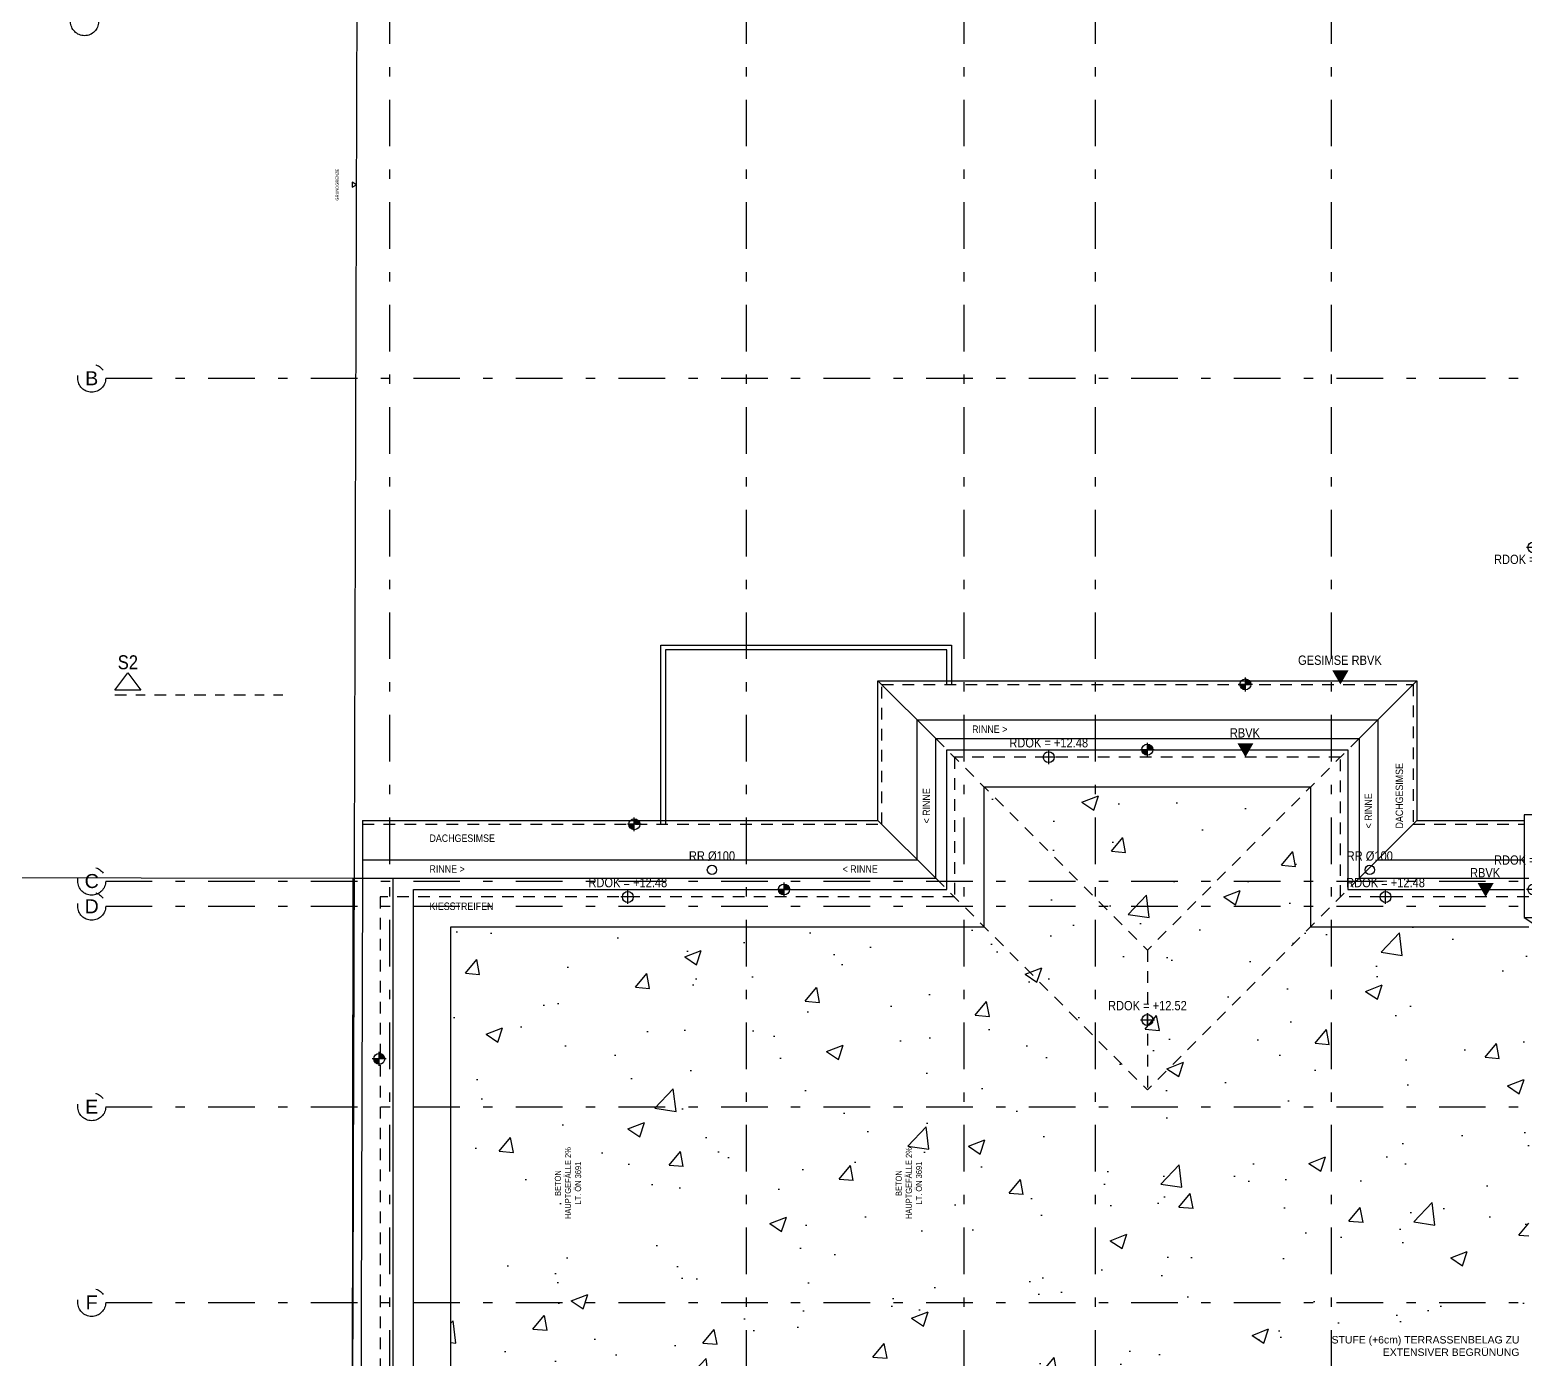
# Model space of a CAD drawing. Header units: millimetres. Extents: x 2821 to 2886, y 1688 to 1792.
# Drawn here: x 2850.16 to 2866.19, y 1729.22 to 1743.47 of the extents above; entities that cross this region are included whole.
import ezdxf
from ezdxf.enums import TextEntityAlignment as Align

# ---------------------------------------------------------------- set-up
doc = ezdxf.new("R2010")
doc.units = ezdxf.units.MM
for name, pattern in [('DASHDOT', [1, 0.5, -0.25, 0, -0.25]), ('HIDDEN2', [0.1875, 0.125, -0.0625]), ('STRICHPUNKT', [1, 0.5, -0.25, 0, -0.25]), ('STRICHPUNKTX2', [2, 1, -0.5, 0, -0.5])]:
    doc.linetypes.add(name, pattern=pattern)
for name, color, linetype in [('00-TXT---------M0', 8, 'Continuous'), ('01-HID-G00-L04-ENTWÄSSERUNG', 8, 'HIDDEN2'), ('01-SCH-G00-L04-M0', 8, 'STRICHPUNKTX2'), ('01-SYM-G00-L04-M0', 8, 'Continuous'), ('01-TXT---------M0', 1, 'Continuous'), ('02-ANS-G00-L04-M0', 8, 'Continuous'), ('02-AXO-G00-L04-M0', 8, 'STRICHPUNKT'), ('02-DIM-G00-L04-ACHSEN', 8, 'Continuous'), ('02-FIL-G00-L04-GRÜN', 72, 'Continuous'), ('02-HID-G00-L04-M0', 8, 'HIDDEN2'), ('02-TWB-G00-L04-M0', 5, 'Continuous'), ('03-SYM-G00-L04-M0', 8, 'Continuous'), ('07-TXT---------M0', 8, 'Continuous'), ('09-FIL-G00-L04-BLAU', 161, 'Continuous'), ('09-VER-G00-L04-GEBÄUDE', 5, 'Continuous'), ('09-VER-G00-L04-GRUNDSTÜCKSGRENZE', 161, 'Continuous')]:
    doc.layers.add(name, color=color, linetype=linetype)
doc.styles.add('ARIAL', font='arial.ttf', dxfattribs={"width": 0.85})
doc.styles.get("Standard").update_dxf_attribs({"font": 'arial.ttf'})
doc.dimstyles.new('pp chromy&schneider', dxfattribs={"dimscale": 0.005, "dimtxt": 25, "dimasz": 10, "dimexe": 0, "dimexo": 0, "dimgap": 5, "dimtad": 1, "dimdec": 1, "dimlfac": 100, "dimrnd": 0.1, "dimzin": 9, "dimdsep": 46, "dimtxsty": 'ARIAL', "dimblk": 'c&s kote', "dimcen": 0, "dimse1": 1, "dimse2": 1, "dimclrd": 8, "dimclrt": 8, "dimadec": 0, "dimazin": 0, "dimtfac": 0.75, "dimtdec": 1, "dimtix": 1, "dimtmove": 2, "dimatfit": 0, "dimldrblk": 'NONE', "dimfxl": 1, "dimtolj": 1, "dimlwd": -1, "dimarcsym": 0})

# ---------------------------------------------------------------- blocks, each defined once
blk = doc.blocks.new('01-HK3')
blk.add_lwpolyline([(0, 0), (0.042, 0.073), (-0.042, 0.073)], close=True)
at = {"color": 0, "style": 'ARIAL', "width": 0.85}
blk.add_attdef('HEIGHT', text='', height=0.05, dxfattribs=at).set_placement((0, 0.35), align=Align.TOP_CENTER)
blk = doc.blocks.new('schnittführung')
at = {"color": 4, "linetype": 'DASHDOT', "ltscale": 0.25}
blk.add_line((0.237, -0.138), (0.237, 1.662), dxfattribs=at)
blk.add_line((0.237, -0.138), (0.237, 1.662), dxfattribs=at)
blk.add_line((0.237, -0.138), (0.237, 1.662), dxfattribs=at)
at = {"color": 4}
blk.add_lwpolyline([(0.187, 0.138), (0.187, -0.138), (0, 0)], close=True, dxfattribs=at)
at = {"layer": '07-TXT---------M0', "color": 9, "style": 'ARIAL', "text_generation_flag": 6, "width": 0.85}
blk.add_attdef('SCHNITT', text='', height=0.15, rotation=270, dxfattribs=at).set_placement((-0.037, 0), align=Align.CENTER)
blk = doc.blocks.new('c&s kote')
at = {"color": 8}
for p, q in [((0, -2), (0, 2)), ((0, 2), (0, -2)), ((-2, 0), (2, 0)), ((2, 0), (-2, 0))]:
    blk.add_line(p, q, dxfattribs=at)
blk.add_circle((0, 0), 0.5, dxfattribs=at)
blk = doc.blocks.new('*D1161')
at = {"layer": '02-DIM-G00-L04-ACHSEN', "color": 8, "transparency": 16777216}
blk.add_arc((2882.186, 1743.554), 0.378, 7.5792, 82.4208, dxfattribs=at)
at = {"layer": 'Defpoints', "color": 0, "transparency": 16777216}
for p in [(2882.186, 1746.018), (2882.513, 1743.743), (2850.897, 1743.554), (2884.586, 1743.554), (2882.186, 1711.09)]:
    blk.add_point(p, dxfattribs=at)
at = {"layer": '02-DIM-G00-L04-ACHSEN', "color": 8, "transparency": 16777216, "xscale": 0.05, "yscale": 0.05, "zscale": 0.05}
for p, rotation in [((2882.186, 1743.932), 176.2103799030817), ((2882.564, 1743.554), 273.7896200982518)]:
    blk.add_blockref('c&s kote', p, dxfattribs=dict(at, rotation=rotation))
at = {"layer": '02-DIM-G00-L04-ACHSEN', "color": 8, "transparency": 16777216, "insert": (2882.516, 1743.884), "char_height": 0.125, "attachment_point": 5, "rotation": 315, "style": 'ARIAL'}
blk.add_mtext('\\A1;90.00°', dxfattribs=at)
blk = doc.blocks.new('_None')
blk = doc.blocks.new('*D1198')
at = {"layer": '02-DIM-G00-L04-ACHSEN', "color": 8, "transparency": 16777216}
blk.add_arc((2854.016, 1714.161), 0.947, 182.3395, 266.973, dxfattribs=at)
at = {"layer": 'Defpoints', "color": 0, "transparency": 16777216}
for p in [(2854.016, 1746.018), (2850.973, 1714.197), (2853.192, 1713.694), (2884.586, 1713.794), (2854.016, 1711.09)]:
    blk.add_point(p, dxfattribs=at)
at = {"layer": '02-DIM-G00-L04-ACHSEN', "color": 8, "transparency": 16777216, "xscale": 0.05, "yscale": 0.05, "zscale": 0.05}
for p, rotation in [((2853.069, 1714.172), 90.82598231942104), ((2854.016, 1713.214), 358.4865013265463)]:
    blk.add_blockref('c&s kote', p, dxfattribs=dict(at, rotation=rotation))
at = {"layer": '02-DIM-G00-L04-ACHSEN', "color": 8, "transparency": 16777216, "insert": (2853.406, 1713.558), "char_height": 0.125, "attachment_point": 5, "rotation": 314.6562, "style": 'ARIAL'}
blk.add_mtext('\\A1;90.69°', dxfattribs=at)
blk = doc.blocks.new('*D1199')
at = {"layer": '02-DIM-G00-L04-ACHSEN', "color": 8, "transparency": 16777216}
blk.add_arc((2882.186, 1713.823), 0.916, 273.127, 356.1855, dxfattribs=at)
at = {"layer": 'Defpoints', "color": 0, "transparency": 16777216}
for p in [(2882.186, 1746.018), (2850.973, 1714.197), (2884.586, 1713.794), (2882.641, 1713.027), (2882.186, 1711.09)]:
    blk.add_point(p, dxfattribs=at)
at = {"layer": '02-DIM-G00-L04-ACHSEN', "color": 8, "transparency": 16777216, "xscale": 0.05, "yscale": 0.05, "zscale": 0.05}
for p, rotation in [((2883.102, 1713.812), 87.74900272405769), ((2882.186, 1712.906), 181.563480922196)]:
    blk.add_blockref('c&s kote', p, dxfattribs=dict(at, rotation=rotation))
at = {"layer": '02-DIM-G00-L04-ACHSEN', "color": 8, "transparency": 16777216, "insert": (2882.892, 1713.108), "char_height": 0.125, "attachment_point": 5, "rotation": 224.6562, "style": 'ARIAL'}
blk.add_mtext('\\A1;89.31°', dxfattribs=at)
blk = doc.blocks.new('01-HK2')
for p, q in [((0.098, 0), (-0.098, 0)), ((0, -0.098), (0, 0.098))]:
    blk.add_line(p, q)
blk.add_circle((0, 0), 0.0773)
at = {"layer": '01-TXT---------M0', "color": 8, "style": 'ARIAL', "width": 0.85}
blk.add_attdef('HEIGHT', text='', height=0.1, rotation=360, dxfattribs=at).set_placement((0, 0.132), align=Align.BOTTOM_CENTER)
blk = doc.blocks.new('03-rar')
blk.add_circle((0, 0), 0.05)
at = {"layer": '01-TXT---------M0', "color": 8, "style": 'ARIAL', "width": 0.85}
blk.add_attdef('RR', text='', height=0.1, dxfattribs=at).set_placement((0, 0.1), align=Align.CENTER)
blk = doc.blocks.new('01-hk4')
blk.add_lwpolyline([(0, 0, 0, 0.270625, 0), (0, 0.234375, 0.270625, 0.270625, 0)], format="xyseb")
at = {"layer": '00-TXT---------M0', "color": 8, "style": 'ARIAL', "width": 0.85}
blk.add_attdef('HEIGHT', text='', height=0.1, dxfattribs=at).set_placement((0, 0.35), align=Align.CENTER)

msp = doc.modelspace()

# ---------------------------------------------------------------- hatches: boundary and pattern name
at = {"layer": '02-FIL-G00-L04-GRÜN'}
h = msp.add_hatch(dxfattribs=at)
h.set_pattern_fill('AR-CONC,_O', color=256, scale=0.01, angle=107.33899)
h.set_pattern_definition([(50.2925, (2796.0732, 1683.6941), (1.822637, -0.15009), [0.1905, -2.0955]), (355.2925, (2796.0732, 1683.6941), (-0.362176, 1.908743), [0.1524, -1.6764]), (100.7435, (2796.225, 1683.6816), (1.460468, 1.758644), [0.1619, -1.7809]), (46.4767, (2796.0706, 1684.2021), (2.7129, -0.40658), [0.28575, -3.14325]), (96.928, (2796.2967, 1684.1683), (2.36138, 2.48634), [0.24285, -2.67135]), (351.4765, (2796.0706, 1684.202), (2.36139, 2.48634), [0.2286, -2.5146]), (21.2925, (2796.3252, 1684.0764), (1.52135, -1.014903), [0.1905, -2.0955]), (326.2925, (2796.3252, 1684.0764), (0.60861, 1.84501), [0.1524, -1.6764]), (71.7439, (2796.452, 1683.9919), (2.129956, 0.83011), [0.1619, -1.7809]), (37.79245, (2796.0732, 1683.69414), (0.02657, 0.845697), [0, -1.65608, 0, -1.7018, 0, -1.68275]), (7.7925, (2796.0732, 1683.6941), (0.6630745, 1.005203), [0, -0.97028, 0, -1.61798, 0, -0.64135]), (327.79245, (2795.5068, 1683.69125), (1.3561807, -0.050366), [0, -0.635, 0, -1.9812, 0, -2.6289]), (317.7925, (2795.2528, 1683.69), (1.479975, 0.261822), [0, -0.8255, 0, -1.31572, 0, -1.8669])])
h.paths.add_polyline_path([(2863.8958, 1735.3441), (2860.3958, 1735.3441), (2860.3958, 1733.8441), (2854.6758, 1733.8441), (2854.6758, 1722.8841), (2858.0608, 1722.8841), (2858.0608, 1721.3841), (2861.3658, 1721.3841), (2861.3658, 1722.8841), (2866.2358, 1722.8841), (2866.2358, 1726.6641), (2866.2358, 1733.8441), (2863.8958, 1733.8441)])
h.paths.add_polyline_path([(2858.9458, 1729.1541), (2858.9458, 1728.4891), (2857.8758, 1728.4891), (2857.8758, 1729.1541)], flags=16)
h.paths.add_polyline_path([(2858.7158, 1728.7711, -1), (2858.4958, 1728.7722, -1)], flags=0)
h.paths.add_polyline_path([(2858.6858, 1728.7712, -1), (2858.5258, 1728.772, -1)], flags=0)
h.paths.add_polyline_path([(2858.2558, 1728.7714, -1), (2858.1558, 1728.7719, -1)], flags=0)

# ---------------------------------------------------------------- linework, layer by layer
for p, q in [((2863.2712, 1736.4441), (2863.1228, 1736.4441)), ((2863.197, 1736.3699), (2863.197, 1736.5184)), ((2862.1453, 1735.6699), (2862.1453, 1735.8184)), ((2862.2195, 1735.7441), (2862.0711, 1735.7441)), ((2856.6428, 1734.8699), (2856.6428, 1735.0184)), ((2856.717, 1734.9441), (2856.5686, 1734.9441)), ((2858.2485, 1734.1699), (2858.2485, 1734.3184)), ((2858.3227, 1734.2441), (2858.1742, 1734.2441)), ((2853.9811, 1732.4274), (2853.8327, 1732.4274)), ((2853.9069, 1732.3532), (2853.9069, 1732.5016))]:
    msp.add_line(p, q)
for centre in [(2863.197, 1736.4441), (2862.1453, 1735.7441), (2856.6428, 1734.9441), (2858.2485, 1734.2441), (2853.9069, 1732.4274)]:
    msp.add_circle(centre, 0.0586)
for points in [[(2863.1384, 1736.4441), (2863.1556, 1736.4027), (2863.197, 1736.4441)], [(2863.1556, 1736.4027), (2863.197, 1736.3855), (2863.197, 1736.4441)], [(2863.197, 1736.5027), (2863.2384, 1736.4856), (2863.197, 1736.4441)], [(2863.197, 1736.4441), (2863.2556, 1736.4441), (2863.2384, 1736.4856)], [(2862.1453, 1735.8027), (2862.1867, 1735.7856), (2862.1453, 1735.7441)], [(2862.1453, 1735.7441), (2862.2039, 1735.7441), (2862.1867, 1735.7856)], [(2862.0867, 1735.7441), (2862.1039, 1735.7027), (2862.1453, 1735.7441)], [(2862.1039, 1735.7027), (2862.1453, 1735.6855), (2862.1453, 1735.7441)], [(2856.6428, 1735.0027), (2856.6842, 1734.9856), (2856.6428, 1734.9441)], [(2856.6428, 1734.9441), (2856.7014, 1734.9441), (2856.6842, 1734.9856)], [(2856.5842, 1734.9441), (2856.6014, 1734.9027), (2856.6428, 1734.9441)], [(2856.6014, 1734.9027), (2856.6428, 1734.8855), (2856.6428, 1734.9441)], [(2858.1899, 1734.2441), (2858.207, 1734.2027), (2858.2485, 1734.2441)], [(2858.207, 1734.2027), (2858.2485, 1734.1855), (2858.2485, 1734.2441)], [(2858.2485, 1734.3027), (2858.2899, 1734.2856), (2858.2485, 1734.2441)], [(2858.2485, 1734.2441), (2858.3071, 1734.2441), (2858.2899, 1734.2856)], [(2853.8483, 1732.4274), (2853.8654, 1732.386), (2853.9069, 1732.4274)], [(2853.8654, 1732.386), (2853.9069, 1732.3688), (2853.9069, 1732.4274)], [(2853.9069, 1732.486), (2853.9483, 1732.4688), (2853.9069, 1732.4274)], [(2853.9069, 1732.4274), (2853.9655, 1732.4274), (2853.9483, 1732.4688)]]:
    msp.add_solid(points)
at = {"layer": '01-HID-G00-L04-ENTWÄSSERUNG'}
for points in [[(2859.8758, 1735.8641), (2862.1458, 1733.5941)], [(2864.4158, 1735.8641), (2862.1458, 1733.5941)], [(2859.8758, 1734.3641), (2862.1458, 1732.0941)], [(2864.4158, 1734.3641), (2862.1458, 1732.0941)], [(2866.1858, 1733.9423), (2868.9358, 1732.1641)], [(2862.1458, 1733.5941), (2862.1458, 1732.0941)]]:
    msp.add_lwpolyline(points, dxfattribs=at)
for points in [[(2856.1343, 1730.8941, 0, 0, 0), (2856.1343, 1731.1441, 0.05, 0, 0), (2856.1343, 1731.2941, 0, 0, 0)], [(2859.7902, 1730.8941, 0, 0, 0), (2859.7902, 1731.1441, 0.05, 0, 0), (2859.7902, 1731.2941, 0, 0, 0)]]:
    msp.add_lwpolyline(points, format="xyseb", dxfattribs=at)
at = {"layer": '02-ANS-G00-L04-M0'}
for p, q in [((2859.8758, 1734.3641), (2859.8758, 1735.8641)), ((2859.8758, 1735.8641), (2864.4158, 1735.8641)), ((2864.4158, 1735.8641), (2864.4158, 1734.3641)), ((2853.729, 1734.3641), (2859.8758, 1734.3641)), ((2864.4158, 1734.3641), (2866.2358, 1734.3641))]:
    msp.add_line(p, q, dxfattribs=at)
for points in [[(2856.9258, 1734.9441), (2856.9258, 1736.8641), (2860.0458, 1736.8641), (2860.0458, 1736.4441)], [(2859.9958, 1736.4441), (2859.9958, 1736.8141), (2856.9758, 1736.8141), (2856.9758, 1734.9441)], [(2853.729, 1734.9841), (2859.2558, 1734.9841), (2859.2558, 1736.4841), (2865.0358, 1736.4841), (2865.0358, 1734.9841), (2866.1858, 1734.9841)], [(2859.2558, 1736.4841), (2859.8758, 1735.8641)], [(2864.4158, 1735.8641), (2865.0358, 1736.4841)], [(2853.729, 1734.5641), (2859.6758, 1734.5641), (2859.6758, 1736.0641), (2864.6158, 1736.0641), (2864.6158, 1734.5641), (2866.1858, 1734.5641)], [(2854.2758, 1727.2991), (2854.2758, 1734.2441), (2859.9958, 1734.2441), (2859.9958, 1735.7441), (2864.2958, 1735.7441), (2864.2958, 1734.2441), (2866.1858, 1734.2441)], [(2866.2358, 1722.8841), (2861.3658, 1722.8841), (2861.3658, 1721.3841), (2858.0608, 1721.3841), (2858.0608, 1722.8841), (2854.6758, 1722.8841), (2854.6758, 1733.8441), (2860.3958, 1733.8441), (2860.3958, 1735.3441), (2863.8958, 1735.3441), (2863.8958, 1733.8441), (2866.2358, 1733.8441)], [(2853.729, 1734.9841), (2853.729, 1734.3645)], [(2859.2558, 1734.9841), (2859.8758, 1734.3641)], [(2865.0358, 1734.9841), (2864.4158, 1734.3641)], [(2854.0558, 1727.2991), (2854.0558, 1734.3641)]]:
    msp.add_lwpolyline(points, dxfattribs=at)
msp.add_lwpolyline([(2866.3358, 1734.4141), (2866.3358, 1735.0441), (2866.1858, 1735.0441), (2866.1858, 1733.9423), (2866.3358, 1733.9423)], close=True, dxfattribs=at)
at = {"layer": '02-AXO-G00-L04-M0'}
for points in [[(2854.0158, 1746.0178), (2854.0158, 1711.0904)], [(2857.8408, 1746.0178), (2857.8408, 1711.0904)], [(2860.1758, 1746.0178), (2860.1758, 1711.0904)], [(2861.5858, 1746.0178), (2861.5858, 1711.0904)], [(2864.1158, 1746.0178), (2864.1158, 1711.0904)], [(2850.9732, 1739.7291), (2884.5858, 1739.7291)], [(2850.9732, 1734.3341), (2884.5858, 1734.3341)], [(2850.9732, 1734.0641), (2884.5858, 1734.0641)], [(2850.9732, 1731.9141), (2884.5858, 1731.9141)], [(2850.9732, 1729.8141), (2884.5858, 1729.8141)]]:
    msp.add_lwpolyline(points, dxfattribs=at)
for centre in [(2850.7466, 1743.5541), (2850.8232, 1739.7291), (2850.8232, 1734.3341), (2850.8232, 1734.0641), (2850.8232, 1731.9141), (2850.8232, 1729.8141)]:
    msp.add_circle(centre, 0.15, dxfattribs=at)
at = {"layer": '02-HID-G00-L04-M0'}
for points in [[(2853.729, 1734.9441), (2859.2958, 1734.9441), (2859.2958, 1736.4441), (2864.9958, 1736.4441), (2864.9958, 1734.9441), (2866.1858, 1734.9441)], [(2868.9358, 1734.1641), (2864.2158, 1734.1641), (2864.2158, 1735.6641), (2860.0758, 1735.6641), (2860.0758, 1734.1641), (2853.9158, 1734.1641), (2853.9158, 1722.5641), (2857.7408, 1722.5641), (2857.7408, 1721.0641), (2861.6858, 1721.0641), (2861.6858, 1722.5641), (2868.9358, 1722.5641)]]:
    msp.add_lwpolyline(points, dxfattribs=at)
at = {"layer": '02-TWB-G00-L04-M0'}
msp.add_lwpolyline([(2826.4681, 1687.5427), (2826.5539, 1725.0245), (2826.6376, 1743.7249), (2837.4871, 1743.7981), (2837.3341, 1730.495), (2842.1857, 1730.466), (2842.2617, 1734.3822), (2853.625, 1734.365), (2853.625, 1734.365), (2853.61, 1722.6483), (2842.177, 1722.6868), (2842.2204, 1726.8054), (2837.3209, 1726.8197), (2837.2836, 1711.3177)], dxfattribs=at)
at = {"layer": '09-VER-G00-L04-GEBÄUDE', "ltscale": 1}
msp.add_lwpolyline([(2853.625, 1734.365), (2853.729, 1734.3645), (2853.6918, 1722.6484), (2853.61, 1722.6483)], dxfattribs=at)
at = {"layer": '09-VER-G00-L04-GRUNDSTÜCKSGRENZE'}
msp.add_lwpolyline([(2881.2358, 1713.5408), (2870.0728, 1713.6681), (2853.5776, 1713.8715), (2853.67, 1743.8156), (2826.752, 1743.7645), (2826.622, 1743.7651), (2826.7045, 1759.9328), (2826.7143, 1761.8452), (2841.708, 1761.9614), (2864.0708, 1762.0169), (2863.9531, 1743.8344), (2864.0873, 1743.8353), (2881.2358, 1743.8679)], close=True, dxfattribs=at)

# ---------------------------------------------------------------- block references
at = {"layer": '01-SCH-G00-L04-M0', "rotation": 270}
msp.add_blockref('schnittführung', (2851.211, 1736.5703), dxfattribs=at).add_auto_attribs({'SCHNITT': 'S2'})
at = {"layer": '01-SYM-G00-L04-M0'}
ref = msp.add_blockref('01-HK2', (2866.2858, 1737.9141), dxfattribs=dict(at, xscale=0.7575757580343634, yscale=0.7575757580735277, zscale=0.7575757580681662, rotation=1.76090814e-08))
ref.add_attrib('HEIGHT', 'RDOK = +12.54', dxfattribs={"layer": '01-TXT---------M0', "color": 8, "height": 0.1, "rotation": 0, "style": 'ARIAL', "width": 0.85}).set_placement((2866.2858, 1737.7061), align=Align.BOTTOM_CENTER)
ref = msp.add_blockref('01-hk4', (2864.2158, 1736.4441), dxfattribs=dict(at, xscale=-0.6400000004214295, yscale=0.6400000004301472, zscale=0.6400000004327275, rotation=359.9999921248448))
ref.add_attrib('HEIGHT', 'GESIMSE RBVK', dxfattribs={"layer": '00-TXT---------M0', "color": 8, "extrusion": (0, 0, -1), "height": 0.1, "rotation": 0.00001, "style": 'ARIAL', "text_generation_flag": 2, "width": 0.85}).set_placement((-2864.2101, 1736.6544), align=Align.CENTER)
ref = msp.add_blockref('01-hk4', (2863.197, 1735.6641), dxfattribs=dict(at, xscale=-0.6400000004214295, yscale=0.6400000004301472, zscale=0.6400000004327275, rotation=359.9999921248448))
ref.add_attrib('HEIGHT', 'RBVK', dxfattribs={"layer": '00-TXT---------M0', "color": 8, "extrusion": (0, 0, -1), "height": 0.1, "rotation": 0.00001, "style": 'ARIAL', "text_generation_flag": 2, "width": 0.85}).set_placement((-2863.1913, 1735.8744), align=Align.CENTER)
ref = msp.add_blockref('01-HK2', (2861.0873, 1735.6641), dxfattribs=dict(at, xscale=0.7575757580343634, yscale=0.7575757580735277, zscale=0.7575757580681662, rotation=1.76090814e-08))
ref.add_attrib('HEIGHT', 'RDOK = +12.48', dxfattribs={"layer": '01-TXT---------M0', "color": 8, "height": 0.1, "rotation": 0, "style": 'ARIAL', "width": 0.85}).set_placement((2861.0873, 1735.7384), align=Align.BOTTOM_CENTER)
ref = msp.add_blockref('01-hk4', (2865.7732, 1734.1641), dxfattribs=dict(at, xscale=-0.6400000004214295, yscale=0.6400000004301472, zscale=0.6400000004327275, rotation=359.9999921248448))
ref.add_attrib('HEIGHT', 'RBVK', dxfattribs={"layer": '00-TXT---------M0', "color": 8, "extrusion": (0, 0, -1), "height": 0.1, "rotation": 0.00001, "style": 'ARIAL', "text_generation_flag": 2, "width": 0.85}).set_placement((-2865.7675, 1734.3744), align=Align.CENTER)
ref = msp.add_blockref('01-HK2', (2866.2858, 1734.2441), dxfattribs=dict(at, xscale=0.7575757580343634, yscale=0.7575757580735277, zscale=0.7575757580681662, rotation=1.76090814e-08))
ref.add_attrib('HEIGHT', 'RDOK = +12.54', dxfattribs={"layer": '01-TXT---------M0', "color": 8, "height": 0.1, "rotation": 0, "style": 'ARIAL', "width": 0.85}).set_placement((2866.2858, 1734.4802), align=Align.BOTTOM_CENTER)
ref = msp.add_blockref('01-HK2', (2856.5732, 1734.1641), dxfattribs=dict(at, xscale=0.7575757580343634, yscale=0.7575757580735277, zscale=0.7575757580681662, rotation=1.76090814e-08))
ref.add_attrib('HEIGHT', 'RDOK = +12.48', dxfattribs={"layer": '01-TXT---------M0', "color": 8, "height": 0.1, "rotation": 0, "style": 'ARIAL', "width": 0.85}).set_placement((2856.5732, 1734.2384), align=Align.BOTTOM_CENTER)
ref = msp.add_blockref('01-HK2', (2864.6997, 1734.1641), dxfattribs=dict(at, xscale=0.7575757580343634, yscale=0.7575757580735277, zscale=0.7575757580681662, rotation=1.76090814e-08))
ref.add_attrib('HEIGHT', 'RDOK = +12.48', dxfattribs={"layer": '01-TXT---------M0', "color": 8, "height": 0.1, "rotation": 0, "style": 'ARIAL', "width": 0.85}).set_placement((2864.6997, 1734.2384), align=Align.BOTTOM_CENTER)
ref = msp.add_blockref('01-HK2', (2862.1458, 1732.8441), dxfattribs=dict(at, xscale=0.7575757580343634, yscale=0.7575757580735277, zscale=0.7575757580681662, rotation=1.76090814e-08))
ref.add_attrib('HEIGHT', 'RDOK = +12.52', dxfattribs={"layer": '01-TXT---------M0', "color": 8, "height": 0.1, "rotation": 0, "style": 'ARIAL', "width": 0.85}).set_placement((2862.1458, 1732.9184), align=Align.BOTTOM_CENTER)
at = {"layer": '03-SYM-G00-L04-M0'}
for p in [(2857.4758, 1734.4541), (2864.5308, 1734.4541)]:
    msp.add_blockref('03-rar', p, dxfattribs=at).add_auto_attribs({'RR': 'RR %%c100'})
at = {"layer": '09-FIL-G00-L04-BLAU', "xscale": 0.6400000009161886, "yscale": 0.640000000858093, "zscale": 0.6400000009004617, "rotation": 90.00000002084408}
msp.add_blockref('01-HK3', (2853.6638, 1741.8059), dxfattribs=at).add_auto_attribs({'HEIGHT': 'GRUNDGRENZE'})

# ---------------------------------------------------------------- texts
at = {"layer": '01-HID-G00-L04-ENTWÄSSERUNG', "char_height": 0.065, "width": 0.7646, "attachment_point": 8, "rotation": 90, "style": 'ARIAL'}
for insert in [(2856.0732, 1731.0941), (2859.729, 1731.0941)]:
    msp.add_mtext('BETON\\PHAUPTGEFÄLLE 2%\\PLT. ÖN 3691', dxfattribs=dict(at, insert=insert))
at = {"layer": '01-SYM-G00-L04-M0', "char_height": 0.08, "attachment_point": 4, "style": 'ARIAL'}
for s, insert, width in [('RINNE >', (2860.2658, 1735.9641), 0.8332), ('DACHGESIMSE', (2854.4458, 1734.7941), 2.026626), ('RINNE >', (2854.4458, 1734.4641), 0.8332), ('< RINNE', (2858.8762, 1734.4641), 0.8332), ('KIESSTREIFEN', (2854.4458, 1734.0641), 0.8332)]:
    msp.add_mtext(s, dxfattribs=dict(at, insert=insert, width=width))
at = {"layer": '01-SYM-G00-L04-M0', "char_height": 0.08, "attachment_point": 4, "rotation": 90, "style": 'ARIAL'}
for s, insert, width in [('DACHGESIMSE', (2864.8483, 1734.8988), 2.026626), ('< RINNE', (2859.7758, 1734.9529), 0.8332), ('< RINNE', (2864.5158, 1734.8988), 0.8332)]:
    msp.add_mtext(s, dxfattribs=dict(at, insert=insert, width=width))
at = {"layer": '01-SYM-G00-L04-M0', "insert": (2866.1358, 1729.4537), "char_height": 0.08, "width": 2.5208, "attachment_point": 3}
msp.add_mtext('{\\fArial|b0|i0|c0|p34;STUFE (+6cm) TERRASSENBELAG ZU EXTENSIVER BEGRÜNUNG}', dxfattribs=at)
at = {"layer": '02-AXO-G00-L04-M0', "char_height": 0.15, "width": 0.3033, "attachment_point": 5, "rotation": 0}
for s, insert in [('{\\fArial|b0|i0|c0|p34;B}', (2850.8232, 1739.7291)), ('{\\fArial|b0|i0|c0|p34;C}', (2850.8232, 1734.3341))]:
    msp.add_mtext(s, dxfattribs=dict(at, insert=insert))
at = {"layer": '02-AXO-G00-L04-M0', "char_height": 0.15, "width": 0.3033, "attachment_point": 5}
for s, insert in [('{\\fArial|b0|i0|c0|p34;D}', (2850.8232, 1734.0641)), ('{\\fArial|b0|i0|c0|p34;E}', (2850.8232, 1731.9141)), ('{\\fArial|b0|i0|c0|p34;F}', (2850.8232, 1729.8141))]:
    msp.add_mtext(s, dxfattribs=dict(at, insert=insert))

# ---------------------------------------------------------------- dimensions: what is measured, and where the dimension line sits
at = {"layer": '02-DIM-G00-L04-ACHSEN'}
for base, line1, line2, picture, middle in [((2882.5134, 1743.7433), ((2850.8966, 1743.5541), (2884.5858, 1743.5541)), ((2882.1858, 1746.0178), (2882.1858, 1711.0904)), '*D1161', (2882.5161, 1743.8844)), ((2853.1924, 1713.6941), ((2854.0158, 1746.0178), (2854.0158, 1711.0904)), ((2850.9732, 1714.1973), (2884.5858, 1713.794)), '*D1198', (2853.4057, 1713.558)), ((2882.6408, 1713.0274), ((2882.1858, 1746.0178), (2882.1858, 1711.0904)), ((2850.9732, 1714.1973), (2884.5858, 1713.794)), '*D1199', (2882.8923, 1713.1078))]:
    dim = msp.add_angular_dim_2l(base=base, line1=line1, line2=line2, dimstyle='pp chromy&schneider', override={"dimzin": 8, "dimadec": 2}, dxfattribs=at)
    dim.commit()
    dim.dimension.update_dxf_attribs({"geometry": picture, "text_midpoint": middle})

doc.saveas('drawing.dxf')
